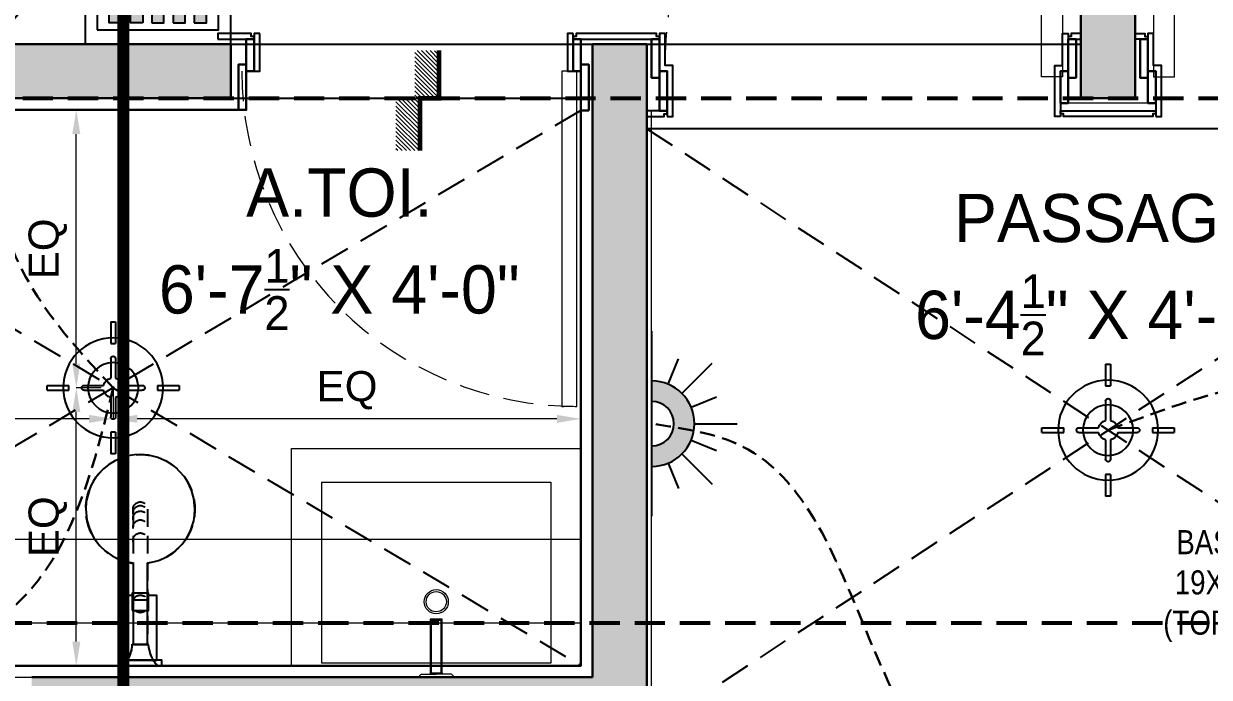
# Model space of a CAD drawing. Header units: inches. Extents: x 50354 to 53215, y -7830 to -6529.
# Drawn here: x 52882.3 to 52980.6, y -6831.1 to -6776.9 of the extents above; entities that cross this region are included whole.
import ezdxf

# ---------------------------------------------------------------- set-up
doc = ezdxf.new("R2010")
doc.units = ezdxf.units.IN
doc.header["$MEASUREMENT"] = 0
doc.header["$PDMODE"] = 2
for name, pattern in [('DASHED', [0.75, 0.5, -0.25]), ('DASHED2', [0.375, 0.25, -0.125]), ('HIDDEN', [0.375, 0.25, -0.125]), ('HIDDEN2', [0.1875, 0.125, -0.0625]), ('XR_ID 1F_FUR$0$XR_1F FURN$0$HIDDEN', [0.375, 0.25, -0.125])]:
    doc.linetypes.add(name, pattern=pattern)
for name, color, linetype in [('A-ST-02 HATCH', 7, 'Continuous'), ('BEAM', 6, 'DASHED'), ('CEILING', 7, 'Continuous'), ('d-w', 250, 'Continuous'), ('electriacl', 20, 'Continuous'), ('ELETRICAL', 6, 'Continuous'), ('granite', 16, 'Continuous'), ('TEXT', 7, 'Continuous'), ('XR_ID 1F_FUR$0$A-SANI-FIX', 134, 'Continuous')]:
    doc.layers.add(name, color=color, linetype=linetype)
for name, color, linetype, lineweight in [('DIM', 7, 'Continuous', 18), ('door', 251, 'Continuous', 9), ('FLOORING', 213, 'Continuous', 15), ('FUR', 252, 'Continuous', 18), ('INTEROR', 252, 'Continuous', 20), ('LVL.', 5, 'Continuous', 35), ('wall', 7, 'Continuous', 30)]:
    doc.layers.add(name, color=color, linetype=linetype, lineweight=lineweight)
doc.layers.add('FUNITURE', color=7, linetype='Continuous', lineweight=15, true_color=0x7d7673)
doc.styles.add('ARIAL', font='arial.ttf')
doc.styles.get("Standard").update_dxf_attribs({"font": 'ARLRDBD.TTF', "height": 3})
doc.dimstyles.new('dim01', dxfattribs={"dimtxt": 5.5, "dimasz": 4, "dimexe": 0, "dimexo": 1, "dimgap": 1, "dimtad": 1, "dimzin": 3, "dimdsep": 46, "dimlunit": 4, "dimtxsty": 'ARIAL', "dimblk": 'ARCHTICK', "dimcen": 4, "dimclrd": 250, "dimclre": 252, "dimclrt": 1, "dimadec": 0, "dimazin": 0, "dimtfac": 1, "dimtix": 1, "dimtmove": 2, "dimatfit": 3, "dimldrblk": 'ARCHTICK', "dimfxl": 1, "dimtolj": 1, "dimtzin": 0, "dimlwd": -1, "dimlwe": -1, "dimarcsym": 0})

# ---------------------------------------------------------------- blocks, each defined once
blk = doc.blocks.new('XR_ID 1F_FUR$0$XR_1F FURN$0$A$C2113426E')
for p, q in [((269.1, 97.7), (286, 106.4)), ((286, 106.4), (305.4, 112.4)), ((305.4, 112.4), (316.3, 114.2)), ((316.3, 114.2), (329.7, 115)), ((329.7, 115), (351.8, 112.9)), ((351.8, 112.9), (369.6, 107.9)), ((369.6, 107.9), (387.6, 99.4)), ((239.6, 71.4), (256, 88.3)), ((256, 88.3), (269.1, 97.7)), ((387.6, 99.4), (398.3, 92.3)), ((398.3, 92.3), (417.9, 73.8)), ((221.4, 38.6), (229.1, 55.7)), ((229.1, 55.7), (239.6, 71.4)), ((417.9, 73.8), (429.6, 56.9)), ((429.6, 56.9), (438.7, 36.7)), ((215.7, 15), (221.4, 38.6)), ((438.7, 36.7), (443.4, 17.3)), ((443.4, 17.3), (444.4, 8.8)), ((444.4, 8.8), (444.7, 0)), ((216.2, -18.4), (215.7, -15)), ((217.4, -24.8), (216.2, -18.4)), ((220.3, -35.5), (217.4, -24.8)), ((444.1, -12), (441.8, -25.9)), ((444.7, 0), (444.1, -12)), ((224.5, -46.3), (220.3, -35.5)), ((231.2, -59.3), (224.5, -46.3)), ((437.3, -40.6), (430.9, -54.7)), ((441.8, -25.9), (437.3, -40.6)), ((242, -74.4), (231.2, -59.3)), ((252.4, -85.1), (242, -74.4)), ((423.6, -66.5), (414.7, -77.5)), ((430.9, -54.7), (423.6, -66.5)), ((267.9, -97), (252.4, -85.1)), ((274, -100.6), (267.9, -97)), ((391.6, -96.9), (378.5, -104.1)), ((403.3, -88.3), (391.6, -96.9)), ((414.7, -77.5), (403.3, -88.3)), ((288.7, -107.4), (274, -100.6)), ((306.4, -112.6), (288.7, -107.4)), ((329.7, -115), (306.4, -112.6)), ((346.1, -113.8), (329.7, -115)), ((370.8, -107.4), (346.1, -113.8)), ((378.5, -104.1), (370.8, -107.4))]:
    blk.add_line(p, q)
at = {"linetype": 'XR_ID 1F_FUR$0$XR_1F FURN$0$HIDDEN', "ltscale": 150}
for centre, radius, start, end in [((329.7, 0), 115, 187.4947, 172.5053), ((264.2, 0), 15.3, 258.5968, 101.4032), ((291.7, 0), 15.3, 258.5968, 101.4032), ((310.5, 0), 15.3, 258.5968, 101.4032), ((321.9, 0), 15.3, 258.5968, 101.4032), ((329.7, 0), 15.3, 258.5968, 101.4032)]:
    blk.add_arc(centre, radius, start, end, dxfattribs=at)
at = {"linetype": 'Continuous'}
blk.add_wipeout([(0, -45), (12, -45), (12, -35), (148, -35), (148, -17.5), (153, -17.5), (153, 17.5), (148, 17.5), (148, 35), (12, 35), (12, 45), (0, 45)], dxfattribs=at)
for p, q in [((0, -36), (0, 36)), ((0, 36), (2, 34.3)), ((2, 34.3), (5.6, 31.4)), ((5.6, 31.4), (9.8, 28.5)), ((9.8, 28.5), (16.7, 24.7)), ((16.7, 24.7), (24.8, 21.3)), ((24.8, 21.3), (33.1, 19)), ((33.1, 19), (38.3, 18.1)), ((38.3, 18.1), (45, 17.5)), ((45, 17.5), (45, 15)), ((45, 15), (215.7, 15)), ((20.9, -22.8), (15.6, -25.2)), ((25.5, -21.1), (20.9, -22.8)), ((33.4, -18.9), (25.5, -21.1)), ((41.3, -17.8), (33.4, -18.9)), ((45, -17.5), (41.3, -17.8)), ((215.7, -15), (45, -15)), ((45, -15), (45, -17.5)), ((2.6, -33.8), (0, -36)), ((10, -28.4), (2.6, -33.8)), ((15.6, -25.2), (10, -28.4))]:
    blk.add_line(p, q)
at = {"linetype": 'XR_ID 1F_FUR$0$XR_1F FURN$0$HIDDEN', "ltscale": 150}
for p, q in [((0, 36), (0, -36)), ((45, -17.5), (45, 17.5)), ((329.7, 15), (45, 15)), ((45, 15), (45, -15)), ((329.7, -15), (45, -15))]:
    blk.add_line(p, q, dxfattribs=at)
at = {"linetype": 'Continuous'}
blk.add_line((138, 17.5), (138, -16.9), dxfattribs=at)
for points in [[(0, 45), (12, 45), (12, -45), (0, -45)], [(116.4, -17.5), (116.4, 17.5), (153, 17.5), (153, -17.5)]]:
    blk.add_lwpolyline(points, close=True, dxfattribs=at)
blk.add_lwpolyline([(148, -17.5), (148, -35), (12, -35), (12, 35), (148, 35), (148, 17.5)], dxfattribs=at)
at = {"linetype": 'XR_ID 1F_FUR$0$XR_1F FURN$0$HIDDEN', "ltscale": 150}
for centre, radius, start, end in [((48, 88.7), 71.2, 227.6536, 267.6083), ((133.5, 0), 15.3, 258.5968, 101.4032), ((48, -88.7), 71.2, 92.3917, 132.3464)]:
    blk.add_arc(centre, radius, start, end, dxfattribs=at)
at = {"linetype": 'Continuous'}
blk.add_arc((126, 0), 14.6, 131.1373, 228.8627, dxfattribs=at)
blk = doc.blocks.new('A$C2115f274')
at = {"layer": 'XR_ID 1F_FUR$0$A-SANI-FIX', "lineweight": 30, "xscale": 0.0393700787, "yscale": 0.0393700787, "zscale": 0.0393700787, "rotation": 180}
blk.add_blockref('XR_ID 1F_FUR$0$XR_1F FURN$0$A$C2113426E', (0, 0), dxfattribs=at)
blk = doc.blocks.new('A$C429F5545')
at = {"layer": 'FLOORING', "ltscale": 20}
h = blk.add_hatch(dxfattribs=at)
h.set_pattern_fill('ANSI31', color=256)
h.set_pattern_definition([(45, (-31983.55618, 2830.83705), (-0.08838834765, 0.08838834765), [])])
h.paths.add_polyline_path([(2, 1.781), (0.014, 1.781), (0, 0.785), (1.986, 0.785), (1.986, 1)])
h.paths.add_polyline_path([(4.153, 1), (1.986, 1), (1.986, 0), (4.153, 0)])
at = {"layer": 'FLOORING', "ltscale": 20, "const_width": 0.2}
blk.add_lwpolyline([(0, 1.785), (1.986, 1.785), (1.986, 1), (4.153, 1)], dxfattribs=at)
blk = doc.blocks.new('A$Ccdb0d0b3')
at = {"layer": 'XR_ID 1F_FUR$0$A-SANI-FIX', "lineweight": 0}
for p, q in [((16.17, 11.004), (15.92, 10.754)), ((16.17, 8.004), (16.17, 11.004)), ((11.43, 9), (11.43, 10)), ((15.79, 9.92), (11.43, 9.92)), ((15.79, 10), (15.92, 10)), ((11.43, 9.08), (15.79, 9.08)), ((15.79, 9.008), (15.92, 9.008)), ((16.17, 8.004), (15.92, 8.254))]:
    blk.add_line(p, q, dxfattribs=at)
for points in [[(15, 19), (15, 0), (0, 0), (0, 19)], [(11.35, 10), (11.35, 9), (15.79, 9), (15.79, 10)]]:
    blk.add_lwpolyline(points, close=True, dxfattribs=at)
for points in [[(16.17, 11.004), (15.92, 10.754), (15.92, 9.504)], [(16.17, 8.004), (15.92, 8.254), (15.92, 9.504)]]:
    blk.add_lwpolyline(points, dxfattribs=at)
for radius in [1, 0.84]:
    blk.add_circle((9.904, 9.5), radius, dxfattribs=at)
blk = doc.blocks.new('A$C614923fe')
at = {"layer": 'door', "color": 252}
blk.add_lwpolyline([(-0.47, -0.461), (-2.219, -0.461), (-2.221, 33.438, 0.009223), (-0.47, 33.438)], format="xyb", close=True, dxfattribs=at)
at = {"layer": 'FUNITURE', "linetype": 'HIDDEN', "ltscale": 10}
blk.add_arc((-0.47, 0.47), 32.96, 90.43397, 180, dxfattribs=at)
blk = doc.blocks.new('A$C02583b53')
at = {"layer": 'door', "color": 252}
blk.add_lwpolyline([(0, 0), (0, -1.256), (27.79, -1.258, -0.011806), (27.79, 0)], format="xyb", close=True, dxfattribs=at)
at = {"layer": 'FUNITURE', "linetype": 'HIDDEN', "ltscale": 10}
blk.add_arc((0, 0), 27.79, 270, 0, dxfattribs=at)
blk = doc.blocks.new('A$C5F573D35')
at = {"color": 1}
for p, q in [((-0.201, 5.483), (-0.201, 3.672)), ((0.201, 5.483), (0.201, 3.672)), ((-0.201, 2.413), (-0.201, 0.802)), ((0.201, 2.413), (0.201, 0.802)), ((-3.672, 0.201), (-5.483, 0.201)), ((-0.802, 0.201), (-2.413, 0.201)), ((2.413, 0.201), (0.802, 0.201)), ((5.483, 0.201), (3.672, 0.201)), ((-3.672, -0.201), (-5.483, -0.201)), ((-0.802, -0.201), (-2.413, -0.201)), ((-0.201, -0.802), (-0.201, -2.413)), ((0.201, -0.802), (0.201, -2.413)), ((2.413, -0.201), (0.802, -0.201)), ((5.483, -0.201), (3.672, -0.201)), ((-0.201, -3.672), (-0.201, -5.483)), ((0.201, -3.672), (0.201, -5.483))]:
    blk.add_line(p, q, dxfattribs=at)
for radius in [4.146, 2.092]:
    blk.add_circle((0, 0), radius, dxfattribs=at)
for centre, radius, start, end in [((0, 0), 5.483, 87.90335, 92.09665), ((0, 0), 3.678, 86.87322, 93.12678), ((0, 2.413), 0.201, 360, 180), ((0, 0), 5.483, 177.90335, 182.09665), ((0, 0), 3.678, 176.87322, 183.12678), ((-2.413, 0), 0.201, 90, 270), ((0, 0), 0.827, 104.03641, 165.96359), ((0, 0), 0.827, 14.03641, 75.96359), ((2.413, 0), 0.201, 270, 90), ((0, 0), 3.678, 356.87322, 3.12678), ((0, 0), 5.483, 357.90335, 2.09665), ((0, 0), 0.827, 194.03641, 255.96359), ((0, 0), 0.827, 284.03641, 345.96359), ((0, -2.413), 0.201, 180, 0), ((0, 0), 3.678, 266.87322, 273.12678), ((0, 0), 5.483, 267.90335, 272.09665)]:
    blk.add_arc(centre, radius, start, end, dxfattribs=at)
blk = doc.blocks.new('*D878')
at = {"layer": 'Defpoints', "color": 0, "transparency": 16777216}
for p in [(52886.693, -6784.01), (52889.752, -6784.01), (52889.752, -6807.05)]:
    blk.add_point(p, dxfattribs=at)
at = {"layer": 'DIM', "color": 252, "transparency": 16777216}
for p, q in [((52888.752, -6784.01), (52886.693, -6784.01)), ((52888.752, -6807.05), (52886.693, -6807.05))]:
    blk.add_line(p, q, dxfattribs=at)
at = {"layer": 'DIM', "transparency": 16777216}
blk.add_line((52886.693, -6805.05), (52886.693, -6786.01), dxfattribs=at)
for points in [[(52886.36, -6786.01), (52887.027, -6786.01), (52886.693, -6784.01)], [(52886.36, -6805.05), (52887.027, -6805.05), (52886.693, -6807.05)]]:
    blk.add_solid(points, dxfattribs=at)
at = {"layer": 'DIM', "color": 1, "lineweight": 30, "transparency": 16777216, "insert": (52884.324, -6795.53), "char_height": 2.5, "attachment_point": 5, "rotation": 90, "style": 'ARIAL'}
blk.add_mtext('\\A1;EQ', dxfattribs=at)
blk = doc.blocks.new('_ArchTick')
at = {"color": 0, "linetype": 'ByBlock', "const_width": 0.15}
blk.add_lwpolyline([(-0.5, -0.5), (0.5, 0.5)], dxfattribs=at)
blk = doc.blocks.new('*D855')
at = {"layer": 'Defpoints', "color": 0, "transparency": 16777216}
for p in [(52886.693, -6807.05), (52889.107, -6807.05), (52889.107, -6830.09)]:
    blk.add_point(p, dxfattribs=at)
at = {"layer": 'DIM', "color": 252, "transparency": 16777216}
for p, q in [((52888.107, -6807.05), (52886.693, -6807.05)), ((52888.107, -6830.09), (52886.693, -6830.09))]:
    blk.add_line(p, q, dxfattribs=at)
at = {"layer": 'DIM', "transparency": 16777216}
blk.add_line((52886.693, -6828.09), (52886.693, -6809.05), dxfattribs=at)
for points in [[(52886.36, -6809.05), (52887.027, -6809.05), (52886.693, -6807.05)], [(52886.36, -6828.09), (52887.027, -6828.09), (52886.693, -6830.09)]]:
    blk.add_solid(points, dxfattribs=at)
at = {"layer": 'DIM', "color": 1, "lineweight": 30, "transparency": 16777216, "insert": (52884.324, -6818.57), "char_height": 2.5, "attachment_point": 5, "rotation": 90, "style": 'ARIAL'}
blk.add_mtext('\\A1;EQ', dxfattribs=at)
blk = doc.blocks.new('*D856')
at = {"layer": 'Defpoints', "color": 0, "transparency": 16777216}
for p in [(52928.542, -6803.956), (52889.752, -6807.05), (52889.752, -6809.626)]:
    blk.add_point(p, dxfattribs=at)
at = {"layer": 'DIM', "color": 252, "transparency": 16777216}
for p, q in [((52928.542, -6804.956), (52928.542, -6809.626)), ((52889.752, -6808.05), (52889.752, -6809.626))]:
    blk.add_line(p, q, dxfattribs=at)
at = {"layer": 'DIM', "transparency": 16777216}
blk.add_line((52926.542, -6809.626), (52891.752, -6809.626), dxfattribs=at)
for points in [[(52891.752, -6809.293), (52891.752, -6809.96), (52889.752, -6809.626)], [(52926.542, -6809.293), (52926.542, -6809.96), (52928.542, -6809.626)]]:
    blk.add_solid(points, dxfattribs=at)
at = {"layer": 'DIM', "color": 1, "lineweight": 30, "transparency": 16777216, "insert": (52909.147, -6807.257), "char_height": 2.5, "attachment_point": 5, "style": 'ARIAL'}
blk.add_mtext('\\A1;EQ', dxfattribs=at)
blk = doc.blocks.new('*D857')
at = {"layer": 'Defpoints', "color": 0, "transparency": 16777216}
for p in [(52889.752, -6806.206), (52850.962, -6809.3), (52850.962, -6809.626)]:
    blk.add_point(p, dxfattribs=at)
at = {"layer": 'DIM', "color": 252, "transparency": 16777216}
for p, q in [((52889.752, -6807.206), (52889.752, -6809.626)), ((52850.962, -6810.3), (52850.962, -6809.626))]:
    blk.add_line(p, q, dxfattribs=at)
at = {"layer": 'DIM', "transparency": 16777216}
blk.add_line((52887.752, -6809.626), (52852.962, -6809.626), dxfattribs=at)
for points in [[(52852.962, -6809.293), (52852.962, -6809.96), (52850.962, -6809.626)], [(52887.752, -6809.293), (52887.752, -6809.96), (52889.752, -6809.626)]]:
    blk.add_solid(points, dxfattribs=at)
at = {"layer": 'DIM', "color": 1, "lineweight": 30, "transparency": 16777216, "insert": (52870.357, -6807.257), "char_height": 2.5, "attachment_point": 5, "style": 'ARIAL'}
blk.add_mtext('\\A1;EQ', dxfattribs=at)
blk = doc.blocks.new('A$C098C3DE6')
h = blk.add_hatch(color=252)
h.paths.add_polyline_path([(4.5, 3.22), (3, 3.22), (3, -0.54), (4.5, -0.54)])
h.paths.add_polyline_path([(7.12, 3.22), (5.62, 3.22), (5.62, -0.54), (7.12, -0.54)])
h.paths.add_polyline_path([(9.75, 3.22), (8.25, 3.22), (8.25, -0.54), (9.75, -0.54)])
h.paths.add_polyline_path([(10.87, -0.54), (12.37, -0.54), (12.37, 3.22), (10.87, 3.22)])
h.paths.add_polyline_path([(15, 3.22), (13.5, 3.22), (13.5, -0.54), (15, -0.54)])
for points in [[(18, 5.84), (0, 5.84), (0, -3.16), (18, -3.16)], [(16.5, 4.09), (1.5, 4.09), (1.5, -1.41), (16.5, -1.41)], [(4.5, 3.22), (3, 3.22), (3, -0.54), (4.5, -0.54)], [(7.12, 3.22), (5.62, 3.22), (5.62, -0.54), (7.12, -0.54)], [(9.75, 3.22), (8.25, 3.22), (8.25, -0.54), (9.75, -0.54)], [(10.87, 3.22), (12.37, 3.22), (12.37, -0.54), (10.87, -0.54)], [(13.5, 3.22), (15, 3.22), (15, -0.54), (13.5, -0.54)]]:
    blk.add_lwpolyline(points, close=True)
blk = doc.blocks.new('A$C2A2F43BF')
at = {"layer": 'ELETRICAL', "xscale": 0.8240838502533734, "yscale": 0.8240838502533734, "zscale": 0.8240838502533734}
blk.add_blockref('A$C098C3DE6', (-2.88, 0.78), dxfattribs=at)
blk = doc.blocks.new('A$C1cec415c')
at = {"layer": 'FUR'}
for p, q in [((10.718, 68), (10.718, 0)), ((11.702, 68), (11.702, 0)), ((12.687, 68), (12.687, 0)), ((45.459, 18.701), (0, 18.701)), ((45.424, 17.716), (0, 17.716)), ((45.389, 16.732), (0, 16.732))]:
    blk.add_line(p, q, dxfattribs=at)
at = {"layer": 'FUR', "ltscale": 20}
for points in [[(72, 100.1), (54, 100.1), (54, 68), (72, 68)], [(72, 68), (77.25, 68), (77.25, 100.1), (72, 100.1)], [(0, 68), (72, 68), (72, 0), (0, 0)], [(72, 68), (77.25, 68), (77.25, 0), (72, 0)], [(72, -28.1), (54, -28.1), (54, 0), (72, 0)]]:
    blk.add_lwpolyline(points, close=True, dxfattribs=at)
blk.add_lwpolyline([(72, 68), (72, 100.1)], dxfattribs=at)
at = {"layer": 'FUR'}
for centre, radius, start, end in [((56.651, 65.938), 3.256, 234.11302, 268.08139), ((53.731, 61.826), 1.788, 345.81716, 55.55657), ((63.611, 25.614), 37.738, 93.00658, 100.79739), ((59.653, 25.614), 37.738, 79.20261, 86.99342), ((66.613, 65.938), 3.256, 271.91861, 305.88698), ((66.613, 65.938), 3.256, 271.91861, 305.88698), ((66.613, 65.938), 3.256, 271.91861, 305.88698), ((69.533, 61.826), 1.788, 124.44343, 194.18284), ((80.194, 55.139), 25.507, 165.81716, 183.77802), ((43.07, 55.139), 25.507, 356.22198, 14.18284), ((80.194, 51.777), 25.507, 176.22198, 194.18284), ((43.07, 51.777), 25.507, 345.81716, 3.77802), ((53.731, 45.09), 1.788, 304.44343, 14.18284), ((69.533, 45.09), 1.788, 165.81716, 235.55657), ((56.651, 40.978), 3.256, 91.91861, 125.88698), ((63.611, 81.301), 37.738, 259.20261, 266.99342), ((59.653, 81.301), 37.738, 273.00658, 280.79739), ((66.613, 40.978), 3.256, 54.11302, 88.08139), ((66.613, 40.978), 3.256, 54.11302, 88.08139), ((66.613, 40.978), 3.256, 54.11302, 88.08139), ((56.651, 25.951), 3.256, 234.11302, 268.08139), ((53.731, 21.839), 1.788, 345.81716, 55.55657), ((63.611, -14.372), 37.738, 93.00658, 100.79739), ((59.653, -14.372), 37.738, 79.20261, 86.99342), ((66.613, 25.951), 3.256, 271.91861, 305.88698), ((66.613, 25.951), 3.256, 271.91861, 305.88698), ((66.613, 25.951), 3.256, 271.91861, 305.88698), ((69.533, 21.839), 1.788, 124.44343, 194.18284), ((80.194, 15.152), 25.507, 165.81716, 183.77802), ((43.07, 15.152), 25.507, 356.22198, 14.18284), ((80.194, 11.79), 25.507, 176.22198, 194.18284), ((43.07, 11.79), 25.507, 345.81716, 3.77802), ((53.731, 5.103), 1.788, 304.44343, 14.18284), ((69.533, 5.103), 1.788, 165.81716, 235.55657), ((56.651, 0.991), 3.256, 91.91861, 125.88698), ((63.611, 41.315), 37.738, 259.20261, 266.99342), ((59.653, 41.315), 37.738, 273.00658, 280.79739), ((66.613, 0.991), 3.256, 54.11302, 88.08139), ((66.613, 0.991), 3.256, 54.11302, 88.08139), ((66.613, 0.991), 3.256, 54.11302, 88.08139)]:
    blk.add_arc(centre, radius, start, end, dxfattribs=at)
for points, knots in [([(48.395, 68), (47.747, 68.064), (46.735, 64.451), (43.297, 61.489), (42.061, 60.425)], [0, 0, 0, 0, 8.68982, 13.565889, 13.565889, 13.565889, 13.565889]), ([(45.003, 0), (46.474, 19.891), (48.917, 41.488), (48.543, 63.207), (48.395, 68)], [0, 0, 0, 0, 39.822879, 66.149382, 66.149382, 66.149382, 66.149382]), ([(42.061, 60.425), (42.895, 59.119), (45.349, 55.278), (46.215, 42.567), (45.549, 20.305), (45.003, 0)], [0, 0, 0, 0, 4.667193, 13.734324, 55.09667, 55.09667, 55.09667, 55.09667])]:
    blk.add_open_spline(points, degree=3, knots=knots, dxfattribs=at)
blk = doc.blocks.new('grsegregr')
at = {"layer": 'FUR', "ltscale": 20, "rotation": 180}
blk.add_blockref('A$C1cec415c', (50659.689, -6678.05), dxfattribs=at)
blk = doc.blocks.new('A$C0F352405')
h = blk.add_hatch(color=256)
edge = h.paths.add_edge_path()
edge.add_arc((8.98, 0), 2.16, 0, 180)
edge.add_line((6.82, 0), (4.82, 0))
edge.add_arc((8.98, 0), 4.16, 0, 180, ccw=False)
edge.add_line((13.14, 0), (11.14, 0))
for p, q in [((8.98, 4.16), (8.98, 8.3)), ((6.04, 2.94), (3.11, 5.87)), ((7.39, 3.84), (6.38, 6.29)), ((10.57, 3.84), (11.58, 6.29)), ((11.92, 2.94), (14.85, 5.87)), ((5.14, 1.59), (2.69, 2.6)), ((12.82, 1.59), (15.27, 2.6)), ((0, 0), (17.96, 0))]:
    blk.add_line(p, q)
for radius in [4.16, 2.16]:
    blk.add_arc((8.98, 0), radius, 0, 180)

msp = doc.modelspace()

# ---------------------------------------------------------------- hatches: boundary and pattern name
at = {"layer": 'A-ST-02 HATCH', "ltscale": 5, "true_color": 0x636466, "transparency": 33554687}
h = msp.add_hatch(color=251, dxfattribs=at)
h.dxf.hatch_style = 1
h.paths.add_polyline_path([(52974.50219, -6622.55013), (53028.50219, -6622.55013), (53028.50219, -6646.55013), (53033.00219, -6646.55013), (53033.00219, -6618.05013), (52911.50219, -6618.05013), (52911.50219, -6646.55013), (52916.00219, -6646.55013), (52916.00219, -6622.55013), (52970.00219, -6622.55013), (52970.00219, -6783.05013), (52974.50219, -6783.05013)])
h.paths.add_polyline_path([(53177.50219, -6939.55013), (53173.00219, -6939.55013), (53173.00219, -7070.05013), (53023.00219, -7070.05013), (53023.00219, -7079.05013), (53177.50219, -7079.05013)])
h.paths.add_polyline_path([(52981.00219, -6939.55013), (52976.50219, -6939.55013), (52976.50219, -7079.05013), (52981.00219, -7079.05013)])
h.paths.add_polyline_path([(52976.50219, -6992.05013), (52952.50219, -6992.05013), (52952.50219, -6996.55013), (52976.50219, -6996.55013)])
h.paths.add_polyline_path([(52976.50219, -7074.55013), (52952.50219, -7074.55013), (52952.50219, -7079.05013), (52976.50219, -7079.05013)])
h.paths.add_polyline_path([(52896.50219, -6917.55013), (52892.00219, -6917.55013), (52892.00219, -6944.05013), (52946.50219, -6944.05013), (52946.50219, -6939.55013), (52896.50219, -6939.55013)])
h.paths.add_polyline_path([(53057.50219, -6835.55013), (53099.00219, -6835.55013), (53099.00219, -6819.05013), (53094.50219, -6819.05013), (53094.50219, -6831.05013), (53015.00219, -6831.05013), (53015.00219, -6813.05013), (53010.50219, -6813.05013), (53010.50219, -6835.55013), (53053.00219, -6835.55013), (53053.00219, -6944.05013), (53069.50219, -6944.05013), (53069.50219, -6939.55013), (53057.50219, -6939.55013)])
h.paths.add_polyline_path([(52934.00219, -6778.55013), (52929.50219, -6778.55013), (52929.50219, -6831.05013), (52883.00219, -6831.05013), (52883.00219, -6835.55013), (52892.00219, -6835.55013), (52892.00219, -6859.95013), (52896.50219, -6859.95013), (52896.50219, -6835.55013), (52934.00219, -6835.55013)])
h.paths.add_polyline_path([(53099.00219, -6642.05013), (53094.50219, -6642.05013), (53094.50219, -6778.55013), (53010.50219, -6778.55013), (53010.50219, -6783.05013), (53094.50219, -6783.05013), (53094.50219, -6795.05013), (53099.00219, -6795.05013), (53099.00219, -6783.05013)])
h.paths.add_polyline_path([(52845.50219, -6642.05013), (52845.50219, -6831.05013), (52836.50219, -6831.05013), (52836.50219, -6835.55013), (52859.00219, -6835.55013), (52859.00219, -6831.05013), (52850.00219, -6831.05013), (52850.00219, -6783.05013), (52899.50219, -6783.05013), (52899.50219, -6778.55013), (52850.00219, -6778.55013), (52850.00219, -6642.05013)])

# ---------------------------------------------------------------- linework, layer by layer
at = {"layer": 'CEILING', "ltscale": 5}
for points in [[(52898.44219, -6778.15019), (52901.44219, -6778.15023), (52901.44219, -6777.91518), (52901.19219, -6777.91518), (52901.19219, -6777.68023), (52898.44219, -6777.68013)], [(52901.91219, -6777.68023), (52901.44219, -6777.68023), (52901.44219, -6780.80013), (52901.91219, -6780.80013)], [(52927.8872, -6777.68023), (52927.4172, -6777.68023), (52927.4172, -6780.80013), (52927.8872, -6780.80013)], [(52935.70219, -6784.57013), (52936.17219, -6784.57013), (52936.17219, -6780.33013), (52935.52219, -6780.33013), (52935.52219, -6777.68024), (52935.05219, -6777.68023), (52935.05219, -6780.80013), (52935.70219, -6780.80013)], [(52968.30219, -6784.57013), (52967.83219, -6784.57013), (52967.83219, -6780.33013), (52968.48219, -6780.33013), (52968.48219, -6777.68024), (52968.95219, -6777.68023), (52968.95219, -6780.80013), (52968.30219, -6780.80013)], [(52976.20219, -6784.57013), (52976.67219, -6784.57013), (52976.67219, -6780.33013), (52976.02219, -6780.33013), (52976.02219, -6777.68024), (52975.55219, -6777.68023), (52975.55219, -6780.80013), (52976.20219, -6780.80013)], [(52934.00219, -6835.55013), (53010.50219, -6835.55013), (53010.50221, -6785.57008), (52934.00221, -6785.57008)]]:
    msp.add_lwpolyline(points, close=True, dxfattribs=at)
for points in [[(52927.88719, -6778.15013), (52935.05219, -6778.15023), (52935.05219, -6777.91518), (52934.80219, -6777.91518), (52934.80219, -6777.68023), (52928.13719, -6777.68013), (52928.13719, -6777.91508), (52927.88719, -6777.91508), (52927.88719, -6778.15002)], [(52968.95219, -6778.15013), (52970.00219, -6778.15014), (52970.00219, -6777.68014), (52969.20219, -6777.68013), (52969.20219, -6777.91508), (52968.95219, -6777.91508), (52968.95219, -6778.15002)], [(52975.55219, -6778.15013), (52974.50219, -6778.15014), (52974.50219, -6777.68014), (52975.30218, -6777.68013), (52975.30219, -6777.91508), (52975.55219, -6777.91508), (52975.55219, -6778.15002)], [(52899.50219, -6778.55013), (52970.00219, -6778.55013)], [(52935.70219, -6784.10016), (52934.00219, -6784.10014), (52934.00219, -6784.57014), (52935.45218, -6784.57015), (52935.45218, -6784.33521), (52935.70218, -6784.33521), (52935.70219, -6784.10026)], [(52968.30218, -6784.10013), (52976.20219, -6784.10002), (52976.20219, -6784.33508), (52975.95219, -6784.33508), (52975.95219, -6784.57003), (52968.55219, -6784.57012), (52968.55218, -6784.33518), (52968.30218, -6784.33518), (52968.30218, -6784.10023)]]:
    msp.add_lwpolyline(points, dxfattribs=at)
at = {"layer": 'd-w', "lineweight": -3, "ltscale": 20}
msp.add_line((52899.50219, -6783.05013), (52928.53719, -6783.05013), dxfattribs=at)
at = {"layer": 'electriacl', "color": 187, "linetype": 'HIDDEN2', "lineweight": 30, "ltscale": 10, "true_color": 0x4a328b}
for points in [[(52889.75219, -6807.05013), (52881.2694, -6795.26358), (52882.6858, -6775.2891), (52893.45862, -6772.50656)], [(53003.45862, -6815.3037), (52994.34213, -6807.42337), (52972.2522, -6810.5601)], [(53029.00219, -7085.0937), (53019.7076, -7092.81997), (53009.74618, -7094.32086), (53001.10212, -7018.82022), (52995.29782, -6943.07691), (52992.33219, -6895.46464), (52971.19599, -6858.9184), (52952.9898, -6829.09894), (52941.87086, -6811.88423), (52934.40219, -6810.02513)]]:
    msp.add_spline(points, degree=3, dxfattribs=at)
at = {"layer": 'ELETRICAL', "color": 7, "linetype": 'DASHED2', "ltscale": 10}
for points in [[(52934.00219, -6835.55013), (53010.50221, -6785.57008)], [(52934.00221, -6785.57008), (53010.50219, -6835.55013)]]:
    msp.add_lwpolyline(points, dxfattribs=at)
at = {"layer": 'FUNITURE', "ltscale": 20}
msp.add_line((52975.55219, -6783.45013), (52968.95219, -6783.45013), dxfattribs=at)
for points in [[(52934.40219, -6778.15013), (52928.21219, -6778.15013)], [(52969.60219, -6778.15013), (52970.00219, -6778.15013)], [(52974.90219, -6778.15013), (52974.50219, -6778.15013)]]:
    msp.add_lwpolyline(points, dxfattribs=at)
at = {"layer": 'FUR', "ltscale": 20}
msp.add_lwpolyline([(52904.54219, -6812.09013), (52928.54219, -6812.09013), (52928.54219, -6830.09013), (52904.54219, -6830.09013)], close=True, dxfattribs=at)
at = {"layer": 'granite', "lineweight": 30}
for points in [[(52901.44219, -6780.80013), (52900.79219, -6780.80013), (52900.79219, -6778.15013), (52901.44219, -6778.15013)], [(52927.88719, -6780.80013), (52928.53719, -6780.80013), (52928.53719, -6778.15013), (52927.88719, -6778.15013)], [(52934.40219, -6778.15013), (52935.05219, -6778.15013), (52935.05219, -6781.34829), (52934.40219, -6781.34829)], [(52969.60219, -6778.15013), (52968.95219, -6778.15013), (52968.95219, -6781.34829), (52969.60219, -6781.34829)], [(52974.90219, -6778.15013), (52975.55219, -6778.15013), (52975.55219, -6781.34829), (52974.90219, -6781.34829)], [(52900.14219, -6784.01013), (52900.79219, -6784.01013), (52900.79219, -6780.25197), (52900.14219, -6780.25197)], [(52929.18719, -6784.05013), (52928.53719, -6784.05013), (52928.53719, -6780.25197), (52929.18719, -6780.25197)], [(52935.70219, -6780.80013), (52935.05219, -6780.80013), (52935.05219, -6784.10013), (52935.70219, -6784.10013)], [(52968.30219, -6780.80013), (52968.95219, -6780.80013), (52968.95219, -6783.45013), (52968.30219, -6783.45013)], [(52976.20219, -6780.80013), (52975.55219, -6780.80013), (52975.55219, -6783.45013), (52976.20219, -6783.45013)]]:
    msp.add_lwpolyline(points, close=True, dxfattribs=at)
at = {"layer": 'wall', "ltscale": 20}
for p, q in [((52899.50219, -6778.55013), (52850.00219, -6778.55013)), ((52899.50219, -6778.55013), (52899.50219, -6783.05013)), ((52929.50219, -6778.55013), (52929.50219, -6831.05013)), ((52934.00219, -6778.55013), (52929.50219, -6778.55013)), ((52934.00219, -6778.55013), (52934.00219, -6835.55013)), ((52899.50219, -6783.05013), (52850.00219, -6783.05013)), ((52929.50219, -6831.05013), (52883.00219, -6831.05013))]:
    msp.add_line(p, q, dxfattribs=at)
msp.add_lwpolyline([(53028.50219, -6622.55013), (52974.50219, -6622.55013), (52974.50219, -6783.05013), (52970.00219, -6783.05013), (52970.00219, -6622.55013)], dxfattribs=at)

# ---------------------------------------------------------------- block references
at = {"ltscale": 20, "rotation": 270}
msp.add_blockref('A$Ccdb0d0b3', (52907.04219, -6814.88013), dxfattribs=at)
at = {"layer": 'electriacl', "xscale": 0.8148539097295469, "yscale": 0.8148539097295469, "zscale": 0.8148539097295469, "rotation": 180}
msp.add_blockref('A$C2A2F43BF', (52897.15484, -6773.99734), dxfattribs=at)
at = {"layer": 'ELETRICAL', "xscale": 0.8538851773071826, "yscale": 0.8538851773071826, "zscale": 0.8538851773071826, "rotation": 270}
msp.add_blockref('A$C0F352405', (52934.40219, -6802.35618), dxfattribs=at)
at = {"layer": 'ELETRICAL', "ltscale": 8, "xscale": -1}
msp.add_blockref('A$C5F573D35', (52972.2522, -6810.5601), dxfattribs=at)
at = {"layer": 'FUNITURE', "ltscale": 20}
msp.add_blockref('A$C614923fe', (52968.95219, -6780.80013), dxfattribs=at)
at = {"layer": 'FUNITURE', "ltscale": 20, "xscale": -1}
msp.add_blockref('A$C614923fe', (52975.55219, -6780.80013), dxfattribs=at)
at = {"layer": 'FUNITURE', "ltscale": 20, "rotation": 270}
msp.add_blockref('A$C02583b53', (52928.21219, -6780.80055), dxfattribs=at)
at = {"layer": 'LVL.', "ltscale": 20, "xscale": 2, "yscale": 2, "zscale": 2, "rotation": 270}
msp.add_blockref('A$C429F5545', (52913.19802, -6779.07776), dxfattribs=at)

# ---------------------------------------------------------------- texts
at = {"layer": 'INTEROR', "color": 0, "insert": (52964.77463, -6818.84857), "char_height": 2, "width": 38.8783504, "attachment_point": 1}
msp.add_mtext('\\pxqc;{\\fArial Narrow|b0|i0|c0|p34;BASIN SIZE\\P19X15 INCH \\P(TORUS SKY)}', dxfattribs=at)
at = {"layer": 'TEXT', "ltscale": 20, "char_height": 4, "attachment_point": 5}
for s, width, insert in [('\\A1;A.TOI. \\P6\'-7{\\H0.7x;\\S1/2;}" X 4\'-0"', 32.5392622, (52908.50148, -6795.55742)), ('\\A1;PASSAGE \\P6\'-4{\\H0.7x;\\S1/2;}" X 4\'-4{\\H0.7x;\\S1/2;}"', 34.6481824, (52972.25219, -6797.66907))]:
    msp.add_mtext_dynamic_manual_height_columns(s, width=width, gutter_width=1.15, heights=[0], dxfattribs=dict(at, insert=insert))

# ---------------------------------------------------------------- dimensions: what is measured, and where the dimension line sits
at = {"layer": 'DIM', "color": 6, "lineweight": 30}
dim = msp.add_linear_dim(base=(52886.69324, -6784.01013), p1=(52889.75219, -6807.05013), p2=(52889.75219, -6784.01013), angle=90, text='EQ', dimstyle='dim01', override={"dimtxt": 2.5, "dimasz": 2, "dimdec": 1, "dimsah": 1, "dimclrd": 256, "dimfxl": 0.125}, dxfattribs=at)
dim.commit()
dim.dimension.update_dxf_attribs({"geometry": '*D878', "text_midpoint": (52884.32387, -6795.53013)})
for base, p1, p2, picture, middle in [((52889.75219, -6809.62618), (52928.54219, -6803.95626), (52889.75219, -6807.05013), '*D856', (52909.14719, -6807.25681)), ((52850.96219, -6809.62618), (52889.75219, -6806.20626), (52850.96219, -6809.30013), '*D857', (52870.35719, -6807.25681))]:
    dim = msp.add_linear_dim(base=base, p1=p1, p2=p2, text='EQ', dimstyle='dim01', override={"dimtxt": 2.5, "dimasz": 2, "dimdec": 1, "dimsah": 1, "dimclrd": 256, "dimfxl": 0.125}, dxfattribs=at)
    dim.commit()
    dim.dimension.update_dxf_attribs({"geometry": picture, "text_midpoint": middle})

# ---------------------------------------------------------------- next in the draw order: block references
at = {"layer": 'FUNITURE', "ltscale": 20, "xscale": -1, "rotation": 90}
msp.add_blockref('A$C2115f274', (52892.00219, -6830.09013), dxfattribs=at)

# ---------------------------------------------------------------- next in the draw order: linework, layer by layer
at = {"layer": 'BEAM', "color": 240, "lineweight": 53, "ltscale": 5, "true_color": 0xed1f24}
msp.add_lwpolyline([(53010.50219, -6783.05013), (53010.50219, -6826.55013), (52852.25219, -6826.55013), (52852.25219, -6783.05013)], close=True, dxfattribs=at)
at = {"layer": 'electriacl', "color": 6, "linetype": 'HIDDEN2', "lineweight": 30, "ltscale": 10, "const_width": 1}
msp.add_lwpolyline([(52890.59726, -6774.05013), (52890.59726, -6956.09948)], dxfattribs=at)
at = {"layer": 'electriacl', "color": 3, "linetype": 'HIDDEN2', "lineweight": 30, "ltscale": 10}
msp.add_spline([(52889.75219, -6807.05013), (52882.81815, -6823.8753), (52872.92182, -6831.05013)], degree=3, dxfattribs=at)
at = {"layer": 'ELETRICAL', "color": 7, "linetype": 'DASHED2', "ltscale": 10}
for points in [[(52850.96219, -6784.01013), (52928.54219, -6830.09013)], [(52928.53719, -6784.05013), (52868.60593, -6819.59013)]]:
    msp.add_lwpolyline(points, dxfattribs=at)
at = {"layer": 'FUNITURE', "ltscale": 20}
for points in [[(52899.50219, -6783.05013), (52850.00219, -6783.05013), (52850.00219, -6820.55013), (52868.75219, -6820.55013), (52868.75219, -6831.05013), (52929.50219, -6831.05013), (52929.50219, -6783.05013)], [(52892.00219, -6859.95013), (52892.00219, -6860.35013), (52896.90219, -6860.35013), (52896.90219, -6835.95013), (52934.40219, -6835.95013), (52934.40219, -6784.10013), (52935.05219, -6784.10013)]]:
    msp.add_lwpolyline(points, dxfattribs=at)
at = {"layer": 'FUNITURE', "ltscale": 5}
msp.add_lwpolyline([(52852.25219, -6783.05013), (52928.54219, -6783.05013), (52928.54219, -6826.55013), (52852.25219, -6826.55013)], close=True, dxfattribs=at)
msp.add_lwpolyline([(52850.96219, -6819.59013), (52928.54219, -6819.59013)], dxfattribs=at)
at = {"layer": 'wall', "color": 3}
msp.add_lwpolyline([(52900.14219, -6784.01013), (52850.96219, -6784.01013), (52850.96219, -6819.59013), (52869.71219, -6819.59013), (52869.71219, -6830.09013), (52928.54219, -6830.09013), (52928.54219, -6784.05013)], dxfattribs=at)

# ---------------------------------------------------------------- next in the draw order: block references
at = {"layer": 'ELETRICAL', "ltscale": 8, "xscale": -1}
msp.add_blockref('A$C5F573D35', (52889.75219, -6807.05013), dxfattribs=at)
at = {"layer": 'FUNITURE'}
msp.add_blockref('grsegregr', (2267.56288, 0), dxfattribs=at)

# ---------------------------------------------------------------- next in the draw order: dimensions: what is measured, and where the dimension line sits
at = {"layer": 'DIM', "color": 6, "lineweight": 30}
dim = msp.add_linear_dim(base=(52886.69324, -6807.05013), p1=(52889.10719, -6830.09013), p2=(52889.10719, -6807.05013), angle=90, text='EQ', dimstyle='dim01', override={"dimtxt": 2.5, "dimasz": 2, "dimdec": 1, "dimsah": 1, "dimclrd": 256, "dimfxl": 0.125}, dxfattribs=at)
dim.commit()
dim.dimension.update_dxf_attribs({"geometry": '*D855', "text_midpoint": (52884.32387, -6818.57013)})

doc.saveas('drawing.dxf')
